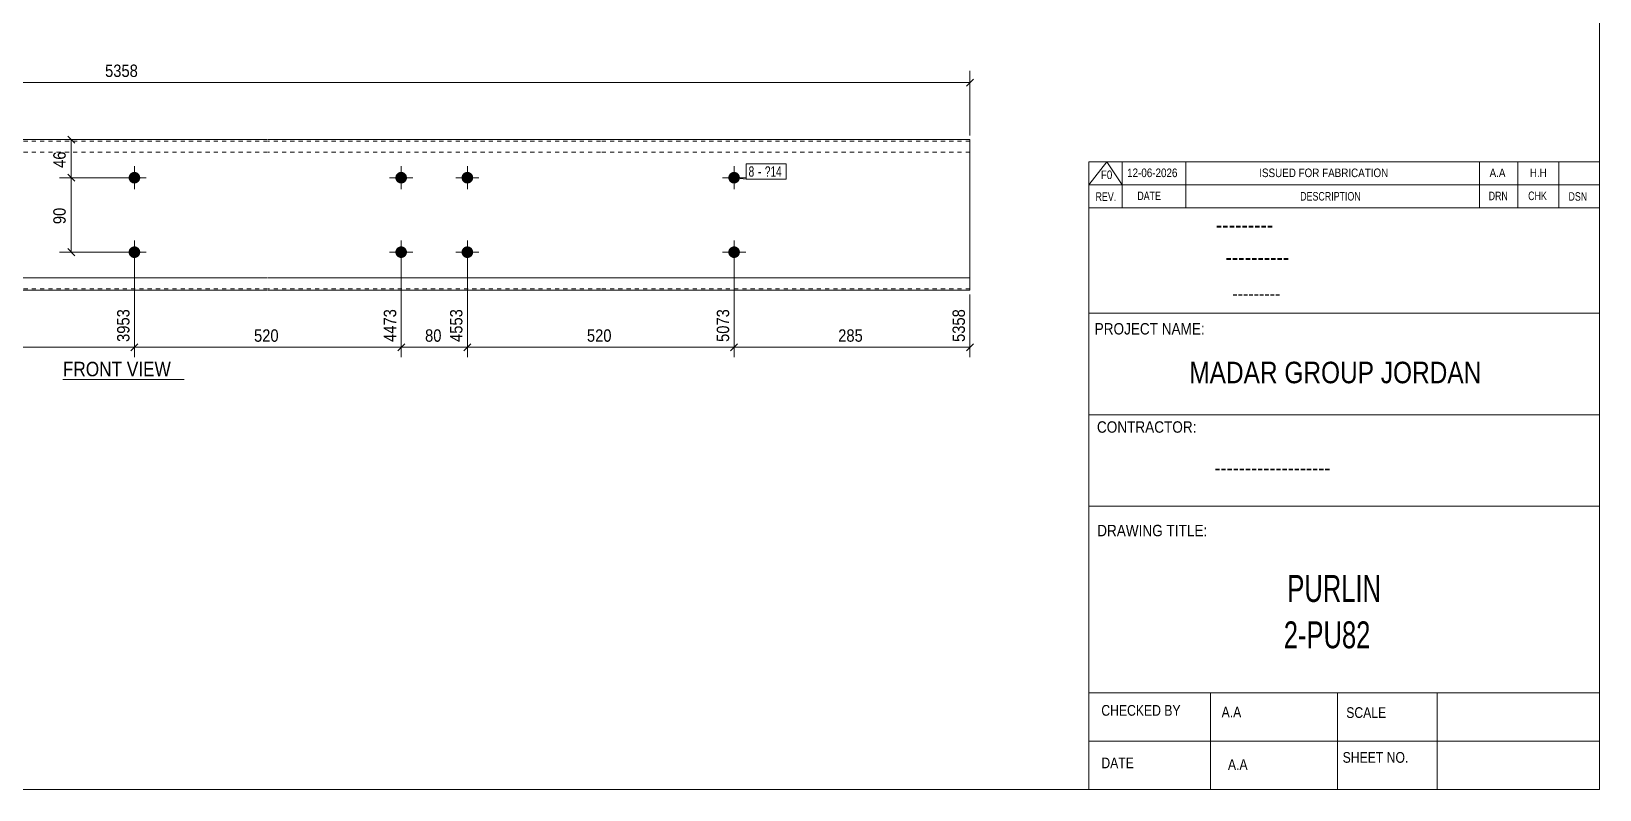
# Model space of a CAD drawing. Header units: millimetres. Extents: x 2 to 579, y 1 to 405.
# Drawn here: x 199.9 to 579, y 5 to 188.3 of the extents above; entities that cross this region are included whole.
import ezdxf

# ---------------------------------------------------------------- set-up
doc = ezdxf.new("R2010")
doc.units = ezdxf.units.MM
doc.linetypes.add('XKITLINE00', pattern=[0])
doc.linetypes.add('XKITLINE01', pattern=[4, 1, -1, 1, -1])
for name, color, linetype, lineweight in [('Bolt', 3, 'Continuous', 0), ('BoltMark', 7, 'Continuous', 0), ('Dimensions', 7, 'Continuous', 0), ('DrawingSheet', 5, 'Continuous', 0), ('OtherObjectType', 7, 'Continuous', 0), ('Part', 2, 'Continuous', 0)]:
    doc.layers.add(name, color=color, linetype=linetype, lineweight=lineweight)
doc.styles.add('@ARIAL_UNICODE_MS_BOLD', font='ARIAL.TTF')
doc.styles.add('ARIAL', font='ARIAL.TTF')
doc.styles.add('ARIAL_NARROW', font='ARIALN.TTF')
doc.styles.add('COMIC_SANS_MS_BOLD', font='COMICBD.TTF')
doc.styles.add('SWIS721_EX_BT', font='ARIAL.TTF')
doc.styles.add('SWISSE', font='ARIAL.TTF')

# ---------------------------------------------------------------- blocks, each defined once
blk = doc.blocks.new('*A3')
at = {"layer": 'Bolt'}
for points in [[(290.66, 152.88), (290.66, 152.84), (290.65, 152.81), (290.65, 152.77), (290.65, 152.74), (290.64, 152.7), (290.64, 152.67), (290.63, 152.64), (290.62, 152.6), (290.62, 152.57), (290.61, 152.54), (290.6, 152.5), (290.59, 152.47), (290.58, 152.44), (290.56, 152.41), (290.55, 152.37), (290.54, 152.34), (290.52, 152.31), (290.51, 152.28), (290.49, 152.25), (290.48, 152.22), (290.46, 152.19), (290.44, 152.16), (290.42, 152.13), (290.4, 152.1), (290.38, 152.08), (290.36, 152.05), (290.34, 152.02), (290.32, 152), (290.29, 151.97), (290.27, 151.94), (290.25, 151.92), (290.22, 151.9), (290.2, 151.87), (290.17, 151.85), (290.15, 151.83), (290.12, 151.81), (290.09, 151.79), (290.06, 151.77), (290.04, 151.75), (290.01, 151.73), (289.98, 151.71), (289.95, 151.69), (289.92, 151.68), (289.89, 151.66), (289.86, 151.64), (289.82, 151.63), (289.79, 151.62), (289.76, 151.6), (289.73, 151.59), (289.7, 151.58), (289.66, 151.57), (289.63, 151.56), (289.6, 151.55), (289.56, 151.54), (289.53, 151.54), (289.5, 151.53), (289.46, 151.53), (289.43, 151.52), (289.39, 151.52), (289.36, 151.51), (289.33, 151.51), (289.29, 151.51), (289.26, 151.51), (289.22, 151.51), (289.19, 151.51), (289.15, 151.51), (289.12, 151.52), (289.09, 151.52), (289.05, 151.53), (289.02, 151.53), (288.98, 151.54), (288.95, 151.54), (288.92, 151.55), (288.88, 151.56), (288.85, 151.57), (288.82, 151.58), (288.79, 151.59), (288.75, 151.6), (288.72, 151.62), (288.69, 151.63), (288.66, 151.64), (288.63, 151.66), (288.6, 151.68), (288.57, 151.69), (288.54, 151.71), (288.51, 151.73), (288.48, 151.75), (288.45, 151.77), (288.42, 151.79), (288.4, 151.81), (288.37, 151.83), (288.34, 151.85), (288.32, 151.87), (288.29, 151.9), (288.27, 151.92), (288.24, 151.94), (288.22, 151.97), (288.2, 152), (288.18, 152.02), (288.15, 152.05), (288.13, 152.08), (288.11, 152.1), (288.09, 152.13), (288.07, 152.16), (288.06, 152.19), (288.04, 152.22), (288.02, 152.25), (288.01, 152.28), (287.99, 152.31), (287.98, 152.34), (287.96, 152.37), (287.95, 152.41), (287.94, 152.44), (287.93, 152.47), (287.92, 152.5), (287.91, 152.54), (287.9, 152.57), (287.89, 152.6), (287.88, 152.64), (287.88, 152.67), (287.87, 152.7), (287.87, 152.74), (287.86, 152.77), (287.86, 152.81), (287.86, 152.84), (287.86, 152.88), (287.86, 152.91), (287.86, 152.94), (287.86, 152.98), (287.86, 153.01), (287.86, 153.05), (287.87, 153.08), (287.87, 153.12), (287.88, 153.15), (287.88, 153.18), (287.89, 153.22), (287.9, 153.25), (287.91, 153.28), (287.92, 153.32), (287.93, 153.35), (287.94, 153.38), (287.95, 153.41), (287.96, 153.45), (287.98, 153.48), (287.99, 153.51), (288.01, 153.54), (288.02, 153.57), (288.04, 153.6), (288.06, 153.63), (288.07, 153.66), (288.09, 153.69), (288.11, 153.72), (288.13, 153.74), (288.15, 153.77), (288.18, 153.8), (288.2, 153.82), (288.22, 153.85), (288.24, 153.88), (288.27, 153.9), (288.29, 153.92), (288.32, 153.95), (288.34, 153.97), (288.37, 153.99), (288.4, 154.01), (288.42, 154.03), (288.45, 154.05), (288.48, 154.07), (288.51, 154.09), (288.54, 154.11), (288.57, 154.13), (288.6, 154.14), (288.63, 154.16), (288.66, 154.18), (288.69, 154.19), (288.72, 154.2), (288.75, 154.22), (288.79, 154.23), (288.82, 154.24), (288.85, 154.25), (288.88, 154.26), (288.92, 154.27), (288.95, 154.28), (288.98, 154.28), (289.02, 154.29), (289.05, 154.29), (289.09, 154.3), (289.12, 154.3), (289.15, 154.31), (289.19, 154.31), (289.22, 154.31), (289.26, 154.31), (289.29, 154.31), (289.33, 154.31), (289.36, 154.31), (289.39, 154.3), (289.43, 154.3), (289.46, 154.29), (289.5, 154.29), (289.53, 154.28), (289.56, 154.28), (289.6, 154.27), (289.63, 154.26), (289.66, 154.25), (289.7, 154.24), (289.73, 154.23), (289.76, 154.22), (289.79, 154.2), (289.82, 154.19), (289.86, 154.18), (289.89, 154.16), (289.92, 154.14), (289.95, 154.13), (289.98, 154.11), (290.01, 154.09), (290.04, 154.07), (290.06, 154.05), (290.09, 154.03), (290.12, 154.01), (290.15, 153.99), (290.17, 153.97), (290.2, 153.95), (290.22, 153.92), (290.25, 153.9), (290.27, 153.88), (290.29, 153.85), (290.32, 153.82), (290.34, 153.8), (290.36, 153.77), (290.38, 153.74), (290.4, 153.72), (290.42, 153.69), (290.44, 153.66), (290.46, 153.63), (290.48, 153.6), (290.49, 153.57), (290.51, 153.54), (290.52, 153.51), (290.54, 153.48), (290.55, 153.45), (290.56, 153.41), (290.58, 153.38), (290.59, 153.35), (290.6, 153.32), (290.61, 153.28), (290.62, 153.25), (290.62, 153.22), (290.63, 153.18), (290.64, 153.15), (290.64, 153.12), (290.65, 153.08), (290.65, 153.05), (290.65, 153.01), (290.66, 152.98), (290.66, 152.94), (290.66, 152.91)], [(306.66, 152.88), (306.66, 152.84), (306.65, 152.81), (306.65, 152.77), (306.65, 152.74), (306.64, 152.7), (306.64, 152.67), (306.63, 152.64), (306.62, 152.6), (306.62, 152.57), (306.61, 152.54), (306.6, 152.5), (306.59, 152.47), (306.58, 152.44), (306.56, 152.41), (306.55, 152.37), (306.54, 152.34), (306.52, 152.31), (306.51, 152.28), (306.49, 152.25), (306.48, 152.22), (306.46, 152.19), (306.44, 152.16), (306.42, 152.13), (306.4, 152.1), (306.38, 152.08), (306.36, 152.05), (306.34, 152.02), (306.32, 152), (306.29, 151.97), (306.27, 151.94), (306.25, 151.92), (306.22, 151.9), (306.2, 151.87), (306.17, 151.85), (306.15, 151.83), (306.12, 151.81), (306.09, 151.79), (306.06, 151.77), (306.04, 151.75), (306.01, 151.73), (305.98, 151.71), (305.95, 151.69), (305.92, 151.68), (305.89, 151.66), (305.86, 151.64), (305.82, 151.63), (305.79, 151.62), (305.76, 151.6), (305.73, 151.59), (305.7, 151.58), (305.66, 151.57), (305.63, 151.56), (305.6, 151.55), (305.56, 151.54), (305.53, 151.54), (305.5, 151.53), (305.46, 151.53), (305.43, 151.52), (305.39, 151.52), (305.36, 151.51), (305.33, 151.51), (305.29, 151.51), (305.26, 151.51), (305.22, 151.51), (305.19, 151.51), (305.15, 151.51), (305.12, 151.52), (305.09, 151.52), (305.05, 151.53), (305.02, 151.53), (304.98, 151.54), (304.95, 151.54), (304.92, 151.55), (304.88, 151.56), (304.85, 151.57), (304.82, 151.58), (304.79, 151.59), (304.75, 151.6), (304.72, 151.62), (304.69, 151.63), (304.66, 151.64), (304.63, 151.66), (304.6, 151.68), (304.57, 151.69), (304.54, 151.71), (304.51, 151.73), (304.48, 151.75), (304.45, 151.77), (304.42, 151.79), (304.4, 151.81), (304.37, 151.83), (304.34, 151.85), (304.32, 151.87), (304.29, 151.9), (304.27, 151.92), (304.24, 151.94), (304.22, 151.97), (304.2, 152), (304.18, 152.02), (304.15, 152.05), (304.13, 152.08), (304.11, 152.1), (304.09, 152.13), (304.07, 152.16), (304.06, 152.19), (304.04, 152.22), (304.02, 152.25), (304.01, 152.28), (303.99, 152.31), (303.98, 152.34), (303.96, 152.37), (303.95, 152.41), (303.94, 152.44), (303.93, 152.47), (303.92, 152.5), (303.91, 152.54), (303.9, 152.57), (303.89, 152.6), (303.88, 152.64), (303.88, 152.67), (303.87, 152.7), (303.87, 152.74), (303.86, 152.77), (303.86, 152.81), (303.86, 152.84), (303.86, 152.88), (303.86, 152.91), (303.86, 152.94), (303.86, 152.98), (303.86, 153.01), (303.86, 153.05), (303.87, 153.08), (303.87, 153.12), (303.88, 153.15), (303.88, 153.18), (303.89, 153.22), (303.9, 153.25), (303.91, 153.28), (303.92, 153.32), (303.93, 153.35), (303.94, 153.38), (303.95, 153.41), (303.96, 153.45), (303.98, 153.48), (303.99, 153.51), (304.01, 153.54), (304.02, 153.57), (304.04, 153.6), (304.06, 153.63), (304.07, 153.66), (304.09, 153.69), (304.11, 153.72), (304.13, 153.74), (304.15, 153.77), (304.18, 153.8), (304.2, 153.82), (304.22, 153.85), (304.24, 153.88), (304.27, 153.9), (304.29, 153.92), (304.32, 153.95), (304.34, 153.97), (304.37, 153.99), (304.4, 154.01), (304.42, 154.03), (304.45, 154.05), (304.48, 154.07), (304.51, 154.09), (304.54, 154.11), (304.57, 154.13), (304.6, 154.14), (304.63, 154.16), (304.66, 154.18), (304.69, 154.19), (304.72, 154.2), (304.75, 154.22), (304.79, 154.23), (304.82, 154.24), (304.85, 154.25), (304.88, 154.26), (304.92, 154.27), (304.95, 154.28), (304.98, 154.28), (305.02, 154.29), (305.05, 154.29), (305.09, 154.3), (305.12, 154.3), (305.15, 154.31), (305.19, 154.31), (305.22, 154.31), (305.26, 154.31), (305.29, 154.31), (305.33, 154.31), (305.36, 154.31), (305.39, 154.3), (305.43, 154.3), (305.46, 154.29), (305.5, 154.29), (305.53, 154.28), (305.56, 154.28), (305.6, 154.27), (305.63, 154.26), (305.66, 154.25), (305.7, 154.24), (305.73, 154.23), (305.76, 154.22), (305.79, 154.2), (305.82, 154.19), (305.86, 154.18), (305.89, 154.16), (305.92, 154.14), (305.95, 154.13), (305.98, 154.11), (306.01, 154.09), (306.04, 154.07), (306.06, 154.05), (306.09, 154.03), (306.12, 154.01), (306.15, 153.99), (306.17, 153.97), (306.2, 153.95), (306.22, 153.92), (306.25, 153.9), (306.27, 153.88), (306.29, 153.85), (306.32, 153.82), (306.34, 153.8), (306.36, 153.77), (306.38, 153.74), (306.4, 153.72), (306.42, 153.69), (306.44, 153.66), (306.46, 153.63), (306.48, 153.6), (306.49, 153.57), (306.51, 153.54), (306.52, 153.51), (306.54, 153.48), (306.55, 153.45), (306.56, 153.41), (306.58, 153.38), (306.59, 153.35), (306.6, 153.32), (306.61, 153.28), (306.62, 153.25), (306.62, 153.22), (306.63, 153.18), (306.64, 153.15), (306.64, 153.12), (306.65, 153.08), (306.65, 153.05), (306.65, 153.01), (306.66, 152.98), (306.66, 152.94), (306.66, 152.91)], [(290.66, 134.88), (290.66, 134.84), (290.65, 134.81), (290.65, 134.77), (290.65, 134.74), (290.64, 134.7), (290.64, 134.67), (290.63, 134.64), (290.62, 134.6), (290.62, 134.57), (290.61, 134.54), (290.6, 134.5), (290.59, 134.47), (290.58, 134.44), (290.56, 134.41), (290.55, 134.37), (290.54, 134.34), (290.52, 134.31), (290.51, 134.28), (290.49, 134.25), (290.48, 134.22), (290.46, 134.19), (290.44, 134.16), (290.42, 134.13), (290.4, 134.1), (290.38, 134.08), (290.36, 134.05), (290.34, 134.02), (290.32, 134), (290.29, 133.97), (290.27, 133.94), (290.25, 133.92), (290.22, 133.9), (290.2, 133.87), (290.17, 133.85), (290.15, 133.83), (290.12, 133.81), (290.09, 133.79), (290.06, 133.77), (290.04, 133.75), (290.01, 133.73), (289.98, 133.71), (289.95, 133.69), (289.92, 133.68), (289.89, 133.66), (289.86, 133.64), (289.82, 133.63), (289.79, 133.62), (289.76, 133.6), (289.73, 133.59), (289.7, 133.58), (289.66, 133.57), (289.63, 133.56), (289.6, 133.55), (289.56, 133.54), (289.53, 133.54), (289.5, 133.53), (289.46, 133.53), (289.43, 133.52), (289.39, 133.52), (289.36, 133.51), (289.33, 133.51), (289.29, 133.51), (289.26, 133.51), (289.22, 133.51), (289.19, 133.51), (289.15, 133.51), (289.12, 133.52), (289.09, 133.52), (289.05, 133.53), (289.02, 133.53), (288.98, 133.54), (288.95, 133.54), (288.92, 133.55), (288.88, 133.56), (288.85, 133.57), (288.82, 133.58), (288.79, 133.59), (288.75, 133.6), (288.72, 133.62), (288.69, 133.63), (288.66, 133.64), (288.63, 133.66), (288.6, 133.68), (288.57, 133.69), (288.54, 133.71), (288.51, 133.73), (288.48, 133.75), (288.45, 133.77), (288.42, 133.79), (288.4, 133.81), (288.37, 133.83), (288.34, 133.85), (288.32, 133.87), (288.29, 133.9), (288.27, 133.92), (288.24, 133.94), (288.22, 133.97), (288.2, 134), (288.18, 134.02), (288.15, 134.05), (288.13, 134.08), (288.11, 134.1), (288.09, 134.13), (288.07, 134.16), (288.06, 134.19), (288.04, 134.22), (288.02, 134.25), (288.01, 134.28), (287.99, 134.31), (287.98, 134.34), (287.96, 134.37), (287.95, 134.41), (287.94, 134.44), (287.93, 134.47), (287.92, 134.5), (287.91, 134.54), (287.9, 134.57), (287.89, 134.6), (287.88, 134.64), (287.88, 134.67), (287.87, 134.7), (287.87, 134.74), (287.86, 134.77), (287.86, 134.81), (287.86, 134.84), (287.86, 134.88), (287.86, 134.91), (287.86, 134.94), (287.86, 134.98), (287.86, 135.01), (287.86, 135.05), (287.87, 135.08), (287.87, 135.12), (287.88, 135.15), (287.88, 135.18), (287.89, 135.22), (287.9, 135.25), (287.91, 135.28), (287.92, 135.32), (287.93, 135.35), (287.94, 135.38), (287.95, 135.41), (287.96, 135.45), (287.98, 135.48), (287.99, 135.51), (288.01, 135.54), (288.02, 135.57), (288.04, 135.6), (288.06, 135.63), (288.07, 135.66), (288.09, 135.69), (288.11, 135.72), (288.13, 135.74), (288.15, 135.77), (288.18, 135.8), (288.2, 135.82), (288.22, 135.85), (288.24, 135.88), (288.27, 135.9), (288.29, 135.92), (288.32, 135.95), (288.34, 135.97), (288.37, 135.99), (288.4, 136.01), (288.42, 136.03), (288.45, 136.05), (288.48, 136.07), (288.51, 136.09), (288.54, 136.11), (288.57, 136.13), (288.6, 136.14), (288.63, 136.16), (288.66, 136.18), (288.69, 136.19), (288.72, 136.2), (288.75, 136.22), (288.79, 136.23), (288.82, 136.24), (288.85, 136.25), (288.88, 136.26), (288.92, 136.27), (288.95, 136.28), (288.98, 136.28), (289.02, 136.29), (289.05, 136.29), (289.09, 136.3), (289.12, 136.3), (289.15, 136.31), (289.19, 136.31), (289.22, 136.31), (289.26, 136.31), (289.29, 136.31), (289.33, 136.31), (289.36, 136.31), (289.39, 136.3), (289.43, 136.3), (289.46, 136.29), (289.5, 136.29), (289.53, 136.28), (289.56, 136.28), (289.6, 136.27), (289.63, 136.26), (289.66, 136.25), (289.7, 136.24), (289.73, 136.23), (289.76, 136.22), (289.79, 136.2), (289.82, 136.19), (289.86, 136.18), (289.89, 136.16), (289.92, 136.14), (289.95, 136.13), (289.98, 136.11), (290.01, 136.09), (290.04, 136.07), (290.06, 136.05), (290.09, 136.03), (290.12, 136.01), (290.15, 135.99), (290.17, 135.97), (290.2, 135.95), (290.22, 135.92), (290.25, 135.9), (290.27, 135.88), (290.29, 135.85), (290.32, 135.82), (290.34, 135.8), (290.36, 135.77), (290.38, 135.74), (290.4, 135.72), (290.42, 135.69), (290.44, 135.66), (290.46, 135.63), (290.48, 135.6), (290.49, 135.57), (290.51, 135.54), (290.52, 135.51), (290.54, 135.48), (290.55, 135.45), (290.56, 135.41), (290.58, 135.38), (290.59, 135.35), (290.6, 135.32), (290.61, 135.28), (290.62, 135.25), (290.62, 135.22), (290.63, 135.18), (290.64, 135.15), (290.64, 135.12), (290.65, 135.08), (290.65, 135.05), (290.65, 135.01), (290.66, 134.98), (290.66, 134.94), (290.66, 134.91)], [(306.66, 134.88), (306.66, 134.84), (306.65, 134.81), (306.65, 134.77), (306.65, 134.74), (306.64, 134.7), (306.64, 134.67), (306.63, 134.64), (306.62, 134.6), (306.62, 134.57), (306.61, 134.54), (306.6, 134.5), (306.59, 134.47), (306.58, 134.44), (306.56, 134.41), (306.55, 134.37), (306.54, 134.34), (306.52, 134.31), (306.51, 134.28), (306.49, 134.25), (306.48, 134.22), (306.46, 134.19), (306.44, 134.16), (306.42, 134.13), (306.4, 134.1), (306.38, 134.08), (306.36, 134.05), (306.34, 134.02), (306.32, 134), (306.29, 133.97), (306.27, 133.94), (306.25, 133.92), (306.22, 133.9), (306.2, 133.87), (306.17, 133.85), (306.15, 133.83), (306.12, 133.81), (306.09, 133.79), (306.06, 133.77), (306.04, 133.75), (306.01, 133.73), (305.98, 133.71), (305.95, 133.69), (305.92, 133.68), (305.89, 133.66), (305.86, 133.64), (305.82, 133.63), (305.79, 133.62), (305.76, 133.6), (305.73, 133.59), (305.7, 133.58), (305.66, 133.57), (305.63, 133.56), (305.6, 133.55), (305.56, 133.54), (305.53, 133.54), (305.5, 133.53), (305.46, 133.53), (305.43, 133.52), (305.39, 133.52), (305.36, 133.51), (305.33, 133.51), (305.29, 133.51), (305.26, 133.51), (305.22, 133.51), (305.19, 133.51), (305.15, 133.51), (305.12, 133.52), (305.09, 133.52), (305.05, 133.53), (305.02, 133.53), (304.98, 133.54), (304.95, 133.54), (304.92, 133.55), (304.88, 133.56), (304.85, 133.57), (304.82, 133.58), (304.79, 133.59), (304.75, 133.6), (304.72, 133.62), (304.69, 133.63), (304.66, 133.64), (304.63, 133.66), (304.6, 133.68), (304.57, 133.69), (304.54, 133.71), (304.51, 133.73), (304.48, 133.75), (304.45, 133.77), (304.42, 133.79), (304.4, 133.81), (304.37, 133.83), (304.34, 133.85), (304.32, 133.87), (304.29, 133.9), (304.27, 133.92), (304.24, 133.94), (304.22, 133.97), (304.2, 134), (304.18, 134.02), (304.15, 134.05), (304.13, 134.08), (304.11, 134.1), (304.09, 134.13), (304.07, 134.16), (304.06, 134.19), (304.04, 134.22), (304.02, 134.25), (304.01, 134.28), (303.99, 134.31), (303.98, 134.34), (303.96, 134.37), (303.95, 134.41), (303.94, 134.44), (303.93, 134.47), (303.92, 134.5), (303.91, 134.54), (303.9, 134.57), (303.89, 134.6), (303.88, 134.64), (303.88, 134.67), (303.87, 134.7), (303.87, 134.74), (303.86, 134.77), (303.86, 134.81), (303.86, 134.84), (303.86, 134.88), (303.86, 134.91), (303.86, 134.94), (303.86, 134.98), (303.86, 135.01), (303.86, 135.05), (303.87, 135.08), (303.87, 135.12), (303.88, 135.15), (303.88, 135.18), (303.89, 135.22), (303.9, 135.25), (303.91, 135.28), (303.92, 135.32), (303.93, 135.35), (303.94, 135.38), (303.95, 135.41), (303.96, 135.45), (303.98, 135.48), (303.99, 135.51), (304.01, 135.54), (304.02, 135.57), (304.04, 135.6), (304.06, 135.63), (304.07, 135.66), (304.09, 135.69), (304.11, 135.72), (304.13, 135.74), (304.15, 135.77), (304.18, 135.8), (304.2, 135.82), (304.22, 135.85), (304.24, 135.88), (304.27, 135.9), (304.29, 135.92), (304.32, 135.95), (304.34, 135.97), (304.37, 135.99), (304.4, 136.01), (304.42, 136.03), (304.45, 136.05), (304.48, 136.07), (304.51, 136.09), (304.54, 136.11), (304.57, 136.13), (304.6, 136.14), (304.63, 136.16), (304.66, 136.18), (304.69, 136.19), (304.72, 136.2), (304.75, 136.22), (304.79, 136.23), (304.82, 136.24), (304.85, 136.25), (304.88, 136.26), (304.92, 136.27), (304.95, 136.28), (304.98, 136.28), (305.02, 136.29), (305.05, 136.29), (305.09, 136.3), (305.12, 136.3), (305.15, 136.31), (305.19, 136.31), (305.22, 136.31), (305.26, 136.31), (305.29, 136.31), (305.33, 136.31), (305.36, 136.31), (305.39, 136.3), (305.43, 136.3), (305.46, 136.29), (305.5, 136.29), (305.53, 136.28), (305.56, 136.28), (305.6, 136.27), (305.63, 136.26), (305.66, 136.25), (305.7, 136.24), (305.73, 136.23), (305.76, 136.22), (305.79, 136.2), (305.82, 136.19), (305.86, 136.18), (305.89, 136.16), (305.92, 136.14), (305.95, 136.13), (305.98, 136.11), (306.01, 136.09), (306.04, 136.07), (306.06, 136.05), (306.09, 136.03), (306.12, 136.01), (306.15, 135.99), (306.17, 135.97), (306.2, 135.95), (306.22, 135.92), (306.25, 135.9), (306.27, 135.88), (306.29, 135.85), (306.32, 135.82), (306.34, 135.8), (306.36, 135.77), (306.38, 135.74), (306.4, 135.72), (306.42, 135.69), (306.44, 135.66), (306.46, 135.63), (306.48, 135.6), (306.49, 135.57), (306.51, 135.54), (306.52, 135.51), (306.54, 135.48), (306.55, 135.45), (306.56, 135.41), (306.58, 135.38), (306.59, 135.35), (306.6, 135.32), (306.61, 135.28), (306.62, 135.25), (306.62, 135.22), (306.63, 135.18), (306.64, 135.15), (306.64, 135.12), (306.65, 135.08), (306.65, 135.05), (306.65, 135.01), (306.66, 134.98), (306.66, 134.94), (306.66, 134.91)]]:
    blk.add_hatch(color=3, dxfattribs=at).paths.add_polyline_path(points, flags=17)
at = {"layer": 'Bolt', "color": 3, "linetype": 'XKITLINE00', "lineweight": 0}
for p, q in [((289.26, 155.71), (289.26, 150.11)), ((305.26, 155.71), (305.26, 150.11)), ((292.06, 152.91), (286.46, 152.91)), ((308.06, 152.91), (302.46, 152.91)), ((289.26, 137.71), (289.26, 132.11)), ((305.26, 137.71), (305.26, 132.11)), ((292.06, 134.91), (286.46, 134.91)), ((308.06, 134.91), (302.46, 134.91))]:
    blk.add_line(p, q, dxfattribs=at)
blk = doc.blocks.new('*A4')
at = {"layer": 'Bolt'}
for points in [[(226.17, 152.88), (226.17, 152.84), (226.17, 152.81), (226.16, 152.77), (226.16, 152.74), (226.15, 152.7), (226.15, 152.67), (226.14, 152.64), (226.14, 152.6), (226.13, 152.57), (226.12, 152.54), (226.11, 152.5), (226.1, 152.47), (226.09, 152.44), (226.08, 152.41), (226.06, 152.37), (226.05, 152.34), (226.04, 152.31), (226.02, 152.28), (226, 152.25), (225.99, 152.22), (225.97, 152.19), (225.95, 152.16), (225.93, 152.13), (225.91, 152.1), (225.89, 152.08), (225.87, 152.05), (225.85, 152.02), (225.83, 152), (225.81, 151.97), (225.78, 151.94), (225.76, 151.92), (225.74, 151.9), (225.71, 151.87), (225.68, 151.85), (225.66, 151.83), (225.63, 151.81), (225.6, 151.79), (225.58, 151.77), (225.55, 151.75), (225.52, 151.73), (225.49, 151.71), (225.46, 151.69), (225.43, 151.68), (225.4, 151.66), (225.37, 151.64), (225.34, 151.63), (225.31, 151.62), (225.27, 151.6), (225.24, 151.59), (225.21, 151.58), (225.18, 151.57), (225.14, 151.56), (225.11, 151.55), (225.08, 151.54), (225.04, 151.54), (225.01, 151.53), (224.98, 151.53), (224.94, 151.52), (224.91, 151.52), (224.87, 151.51), (224.84, 151.51), (224.8, 151.51), (224.77, 151.51), (224.74, 151.51), (224.7, 151.51), (224.67, 151.51), (224.63, 151.52), (224.6, 151.52), (224.56, 151.53), (224.53, 151.53), (224.5, 151.54), (224.46, 151.54), (224.43, 151.55), (224.4, 151.56), (224.36, 151.57), (224.33, 151.58), (224.3, 151.59), (224.27, 151.6), (224.23, 151.62), (224.2, 151.63), (224.17, 151.64), (224.14, 151.66), (224.11, 151.68), (224.08, 151.69), (224.05, 151.71), (224.02, 151.73), (223.99, 151.75), (223.96, 151.77), (223.94, 151.79), (223.91, 151.81), (223.88, 151.83), (223.86, 151.85), (223.83, 151.87), (223.8, 151.9), (223.78, 151.92), (223.76, 151.94), (223.73, 151.97), (223.71, 152), (223.69, 152.02), (223.67, 152.05), (223.65, 152.08), (223.63, 152.1), (223.61, 152.13), (223.59, 152.16), (223.57, 152.19), (223.55, 152.22), (223.53, 152.25), (223.52, 152.28), (223.5, 152.31), (223.49, 152.34), (223.48, 152.37), (223.46, 152.41), (223.45, 152.44), (223.44, 152.47), (223.43, 152.5), (223.42, 152.54), (223.41, 152.57), (223.4, 152.6), (223.4, 152.64), (223.39, 152.67), (223.38, 152.7), (223.38, 152.74), (223.38, 152.77), (223.37, 152.81), (223.37, 152.84), (223.37, 152.88), (223.37, 152.91), (223.37, 152.94), (223.37, 152.98), (223.37, 153.01), (223.38, 153.05), (223.38, 153.08), (223.38, 153.12), (223.39, 153.15), (223.4, 153.18), (223.4, 153.22), (223.41, 153.25), (223.42, 153.28), (223.43, 153.32), (223.44, 153.35), (223.45, 153.38), (223.46, 153.41), (223.48, 153.45), (223.49, 153.48), (223.5, 153.51), (223.52, 153.54), (223.53, 153.57), (223.55, 153.6), (223.57, 153.63), (223.59, 153.66), (223.61, 153.69), (223.63, 153.72), (223.65, 153.74), (223.67, 153.77), (223.69, 153.8), (223.71, 153.82), (223.73, 153.85), (223.76, 153.88), (223.78, 153.9), (223.8, 153.92), (223.83, 153.95), (223.86, 153.97), (223.88, 153.99), (223.91, 154.01), (223.94, 154.03), (223.96, 154.05), (223.99, 154.07), (224.02, 154.09), (224.05, 154.11), (224.08, 154.13), (224.11, 154.14), (224.14, 154.16), (224.17, 154.18), (224.2, 154.19), (224.23, 154.2), (224.27, 154.22), (224.3, 154.23), (224.33, 154.24), (224.36, 154.25), (224.4, 154.26), (224.43, 154.27), (224.46, 154.28), (224.5, 154.28), (224.53, 154.29), (224.56, 154.29), (224.6, 154.3), (224.63, 154.3), (224.67, 154.31), (224.7, 154.31), (224.74, 154.31), (224.77, 154.31), (224.8, 154.31), (224.84, 154.31), (224.87, 154.31), (224.91, 154.3), (224.94, 154.3), (224.98, 154.29), (225.01, 154.29), (225.04, 154.28), (225.08, 154.28), (225.11, 154.27), (225.14, 154.26), (225.18, 154.25), (225.21, 154.24), (225.24, 154.23), (225.27, 154.22), (225.31, 154.2), (225.34, 154.19), (225.37, 154.18), (225.4, 154.16), (225.43, 154.14), (225.46, 154.13), (225.49, 154.11), (225.52, 154.09), (225.55, 154.07), (225.58, 154.05), (225.6, 154.03), (225.63, 154.01), (225.66, 153.99), (225.68, 153.97), (225.71, 153.95), (225.74, 153.92), (225.76, 153.9), (225.78, 153.88), (225.81, 153.85), (225.83, 153.82), (225.85, 153.8), (225.87, 153.77), (225.89, 153.74), (225.91, 153.72), (225.93, 153.69), (225.95, 153.66), (225.97, 153.63), (225.99, 153.6), (226, 153.57), (226.02, 153.54), (226.04, 153.51), (226.05, 153.48), (226.06, 153.45), (226.08, 153.41), (226.09, 153.38), (226.1, 153.35), (226.11, 153.32), (226.12, 153.28), (226.13, 153.25), (226.14, 153.22), (226.14, 153.18), (226.15, 153.15), (226.15, 153.12), (226.16, 153.08), (226.16, 153.05), (226.17, 153.01), (226.17, 152.98), (226.17, 152.94), (226.17, 152.91)], [(371.14, 152.88), (371.14, 152.84), (371.14, 152.81), (371.14, 152.77), (371.13, 152.74), (371.13, 152.7), (371.12, 152.67), (371.12, 152.64), (371.11, 152.6), (371.1, 152.57), (371.09, 152.54), (371.09, 152.5), (371.07, 152.47), (371.06, 152.44), (371.05, 152.41), (371.04, 152.37), (371.03, 152.34), (371.01, 152.31), (371, 152.28), (370.98, 152.25), (370.96, 152.22), (370.95, 152.19), (370.93, 152.16), (370.91, 152.13), (370.89, 152.1), (370.87, 152.08), (370.85, 152.05), (370.83, 152.02), (370.81, 152), (370.78, 151.97), (370.76, 151.94), (370.74, 151.92), (370.71, 151.9), (370.69, 151.87), (370.66, 151.85), (370.63, 151.83), (370.61, 151.81), (370.58, 151.79), (370.55, 151.77), (370.52, 151.75), (370.49, 151.73), (370.47, 151.71), (370.44, 151.69), (370.41, 151.68), (370.37, 151.66), (370.34, 151.64), (370.31, 151.63), (370.28, 151.62), (370.25, 151.6), (370.22, 151.59), (370.18, 151.58), (370.15, 151.57), (370.12, 151.56), (370.09, 151.55), (370.05, 151.54), (370.02, 151.54), (369.98, 151.53), (369.95, 151.53), (369.92, 151.52), (369.88, 151.52), (369.85, 151.51), (369.81, 151.51), (369.78, 151.51), (369.75, 151.51), (369.71, 151.51), (369.68, 151.51), (369.64, 151.51), (369.61, 151.52), (369.57, 151.52), (369.54, 151.53), (369.51, 151.53), (369.47, 151.54), (369.44, 151.54), (369.41, 151.55), (369.37, 151.56), (369.34, 151.57), (369.31, 151.58), (369.27, 151.59), (369.24, 151.6), (369.21, 151.62), (369.18, 151.63), (369.15, 151.64), (369.12, 151.66), (369.09, 151.68), (369.06, 151.69), (369.03, 151.71), (369, 151.73), (368.97, 151.75), (368.94, 151.77), (368.91, 151.79), (368.88, 151.81), (368.86, 151.83), (368.83, 151.85), (368.81, 151.87), (368.78, 151.9), (368.76, 151.92), (368.73, 151.94), (368.71, 151.97), (368.69, 152), (368.66, 152.02), (368.64, 152.05), (368.62, 152.08), (368.6, 152.1), (368.58, 152.13), (368.56, 152.16), (368.54, 152.19), (368.53, 152.22), (368.51, 152.25), (368.49, 152.28), (368.48, 152.31), (368.47, 152.34), (368.45, 152.37), (368.44, 152.41), (368.43, 152.44), (368.42, 152.47), (368.41, 152.5), (368.4, 152.54), (368.39, 152.57), (368.38, 152.6), (368.37, 152.64), (368.37, 152.67), (368.36, 152.7), (368.36, 152.74), (368.35, 152.77), (368.35, 152.81), (368.35, 152.84), (368.35, 152.88), (368.35, 152.91), (368.35, 152.94), (368.35, 152.98), (368.35, 153.01), (368.35, 153.05), (368.36, 153.08), (368.36, 153.12), (368.37, 153.15), (368.37, 153.18), (368.38, 153.22), (368.39, 153.25), (368.4, 153.28), (368.41, 153.32), (368.42, 153.35), (368.43, 153.38), (368.44, 153.41), (368.45, 153.45), (368.47, 153.48), (368.48, 153.51), (368.49, 153.54), (368.51, 153.57), (368.53, 153.6), (368.54, 153.63), (368.56, 153.66), (368.58, 153.69), (368.6, 153.72), (368.62, 153.74), (368.64, 153.77), (368.66, 153.8), (368.69, 153.82), (368.71, 153.85), (368.73, 153.88), (368.76, 153.9), (368.78, 153.92), (368.81, 153.95), (368.83, 153.97), (368.86, 153.99), (368.88, 154.01), (368.91, 154.03), (368.94, 154.05), (368.97, 154.07), (369, 154.09), (369.03, 154.11), (369.06, 154.13), (369.09, 154.14), (369.12, 154.16), (369.15, 154.18), (369.18, 154.19), (369.21, 154.2), (369.24, 154.22), (369.27, 154.23), (369.31, 154.24), (369.34, 154.25), (369.37, 154.26), (369.41, 154.27), (369.44, 154.28), (369.47, 154.28), (369.51, 154.29), (369.54, 154.29), (369.57, 154.3), (369.61, 154.3), (369.64, 154.31), (369.68, 154.31), (369.71, 154.31), (369.75, 154.31), (369.78, 154.31), (369.81, 154.31), (369.85, 154.31), (369.88, 154.3), (369.92, 154.3), (369.95, 154.29), (369.98, 154.29), (370.02, 154.28), (370.05, 154.28), (370.09, 154.27), (370.12, 154.26), (370.15, 154.25), (370.18, 154.24), (370.22, 154.23), (370.25, 154.22), (370.28, 154.2), (370.31, 154.19), (370.34, 154.18), (370.37, 154.16), (370.41, 154.14), (370.44, 154.13), (370.47, 154.11), (370.49, 154.09), (370.52, 154.07), (370.55, 154.05), (370.58, 154.03), (370.61, 154.01), (370.63, 153.99), (370.66, 153.97), (370.69, 153.95), (370.71, 153.92), (370.74, 153.9), (370.76, 153.88), (370.78, 153.85), (370.81, 153.82), (370.83, 153.8), (370.85, 153.77), (370.87, 153.74), (370.89, 153.72), (370.91, 153.69), (370.93, 153.66), (370.95, 153.63), (370.96, 153.6), (370.98, 153.57), (371, 153.54), (371.01, 153.51), (371.03, 153.48), (371.04, 153.45), (371.05, 153.41), (371.06, 153.38), (371.07, 153.35), (371.09, 153.32), (371.09, 153.28), (371.1, 153.25), (371.11, 153.22), (371.12, 153.18), (371.12, 153.15), (371.13, 153.12), (371.13, 153.08), (371.14, 153.05), (371.14, 153.01), (371.14, 152.98), (371.14, 152.94), (371.15, 152.91)], [(226.17, 134.88), (226.17, 134.84), (226.17, 134.81), (226.16, 134.77), (226.16, 134.74), (226.15, 134.7), (226.15, 134.67), (226.14, 134.64), (226.14, 134.6), (226.13, 134.57), (226.12, 134.54), (226.11, 134.5), (226.1, 134.47), (226.09, 134.44), (226.08, 134.41), (226.06, 134.37), (226.05, 134.34), (226.04, 134.31), (226.02, 134.28), (226, 134.25), (225.99, 134.22), (225.97, 134.19), (225.95, 134.16), (225.93, 134.13), (225.91, 134.1), (225.89, 134.08), (225.87, 134.05), (225.85, 134.02), (225.83, 134), (225.81, 133.97), (225.78, 133.94), (225.76, 133.92), (225.74, 133.9), (225.71, 133.87), (225.68, 133.85), (225.66, 133.83), (225.63, 133.81), (225.6, 133.79), (225.58, 133.77), (225.55, 133.75), (225.52, 133.73), (225.49, 133.71), (225.46, 133.69), (225.43, 133.68), (225.4, 133.66), (225.37, 133.64), (225.34, 133.63), (225.31, 133.62), (225.27, 133.6), (225.24, 133.59), (225.21, 133.58), (225.18, 133.57), (225.14, 133.56), (225.11, 133.55), (225.08, 133.54), (225.04, 133.54), (225.01, 133.53), (224.98, 133.53), (224.94, 133.52), (224.91, 133.52), (224.87, 133.51), (224.84, 133.51), (224.8, 133.51), (224.77, 133.51), (224.74, 133.51), (224.7, 133.51), (224.67, 133.51), (224.63, 133.52), (224.6, 133.52), (224.56, 133.53), (224.53, 133.53), (224.5, 133.54), (224.46, 133.54), (224.43, 133.55), (224.4, 133.56), (224.36, 133.57), (224.33, 133.58), (224.3, 133.59), (224.27, 133.6), (224.23, 133.62), (224.2, 133.63), (224.17, 133.64), (224.14, 133.66), (224.11, 133.68), (224.08, 133.69), (224.05, 133.71), (224.02, 133.73), (223.99, 133.75), (223.96, 133.77), (223.94, 133.79), (223.91, 133.81), (223.88, 133.83), (223.86, 133.85), (223.83, 133.87), (223.8, 133.9), (223.78, 133.92), (223.76, 133.94), (223.73, 133.97), (223.71, 134), (223.69, 134.02), (223.67, 134.05), (223.65, 134.08), (223.63, 134.1), (223.61, 134.13), (223.59, 134.16), (223.57, 134.19), (223.55, 134.22), (223.53, 134.25), (223.52, 134.28), (223.5, 134.31), (223.49, 134.34), (223.48, 134.37), (223.46, 134.41), (223.45, 134.44), (223.44, 134.47), (223.43, 134.5), (223.42, 134.54), (223.41, 134.57), (223.4, 134.6), (223.4, 134.64), (223.39, 134.67), (223.38, 134.7), (223.38, 134.74), (223.38, 134.77), (223.37, 134.81), (223.37, 134.84), (223.37, 134.88), (223.37, 134.91), (223.37, 134.94), (223.37, 134.98), (223.37, 135.01), (223.38, 135.05), (223.38, 135.08), (223.38, 135.12), (223.39, 135.15), (223.4, 135.18), (223.4, 135.22), (223.41, 135.25), (223.42, 135.28), (223.43, 135.32), (223.44, 135.35), (223.45, 135.38), (223.46, 135.41), (223.48, 135.45), (223.49, 135.48), (223.5, 135.51), (223.52, 135.54), (223.53, 135.57), (223.55, 135.6), (223.57, 135.63), (223.59, 135.66), (223.61, 135.69), (223.63, 135.72), (223.65, 135.74), (223.67, 135.77), (223.69, 135.8), (223.71, 135.82), (223.73, 135.85), (223.76, 135.88), (223.78, 135.9), (223.8, 135.92), (223.83, 135.95), (223.86, 135.97), (223.88, 135.99), (223.91, 136.01), (223.94, 136.03), (223.96, 136.05), (223.99, 136.07), (224.02, 136.09), (224.05, 136.11), (224.08, 136.13), (224.11, 136.14), (224.14, 136.16), (224.17, 136.18), (224.2, 136.19), (224.23, 136.2), (224.27, 136.22), (224.3, 136.23), (224.33, 136.24), (224.36, 136.25), (224.4, 136.26), (224.43, 136.27), (224.46, 136.28), (224.5, 136.28), (224.53, 136.29), (224.56, 136.29), (224.6, 136.3), (224.63, 136.3), (224.67, 136.31), (224.7, 136.31), (224.74, 136.31), (224.77, 136.31), (224.8, 136.31), (224.84, 136.31), (224.87, 136.31), (224.91, 136.3), (224.94, 136.3), (224.98, 136.29), (225.01, 136.29), (225.04, 136.28), (225.08, 136.28), (225.11, 136.27), (225.14, 136.26), (225.18, 136.25), (225.21, 136.24), (225.24, 136.23), (225.27, 136.22), (225.31, 136.2), (225.34, 136.19), (225.37, 136.18), (225.4, 136.16), (225.43, 136.14), (225.46, 136.13), (225.49, 136.11), (225.52, 136.09), (225.55, 136.07), (225.58, 136.05), (225.6, 136.03), (225.63, 136.01), (225.66, 135.99), (225.68, 135.97), (225.71, 135.95), (225.74, 135.92), (225.76, 135.9), (225.78, 135.88), (225.81, 135.85), (225.83, 135.82), (225.85, 135.8), (225.87, 135.77), (225.89, 135.74), (225.91, 135.72), (225.93, 135.69), (225.95, 135.66), (225.97, 135.63), (225.99, 135.6), (226, 135.57), (226.02, 135.54), (226.04, 135.51), (226.05, 135.48), (226.06, 135.45), (226.08, 135.41), (226.09, 135.38), (226.1, 135.35), (226.11, 135.32), (226.12, 135.28), (226.13, 135.25), (226.14, 135.22), (226.14, 135.18), (226.15, 135.15), (226.15, 135.12), (226.16, 135.08), (226.16, 135.05), (226.17, 135.01), (226.17, 134.98), (226.17, 134.94), (226.17, 134.91)], [(371.14, 134.88), (371.14, 134.84), (371.14, 134.81), (371.14, 134.77), (371.13, 134.74), (371.13, 134.7), (371.12, 134.67), (371.12, 134.64), (371.11, 134.6), (371.1, 134.57), (371.09, 134.54), (371.09, 134.5), (371.07, 134.47), (371.06, 134.44), (371.05, 134.41), (371.04, 134.37), (371.03, 134.34), (371.01, 134.31), (371, 134.28), (370.98, 134.25), (370.96, 134.22), (370.95, 134.19), (370.93, 134.16), (370.91, 134.13), (370.89, 134.1), (370.87, 134.08), (370.85, 134.05), (370.83, 134.02), (370.81, 134), (370.78, 133.97), (370.76, 133.94), (370.74, 133.92), (370.71, 133.9), (370.69, 133.87), (370.66, 133.85), (370.63, 133.83), (370.61, 133.81), (370.58, 133.79), (370.55, 133.77), (370.52, 133.75), (370.49, 133.73), (370.47, 133.71), (370.44, 133.69), (370.41, 133.68), (370.37, 133.66), (370.34, 133.64), (370.31, 133.63), (370.28, 133.62), (370.25, 133.6), (370.22, 133.59), (370.18, 133.58), (370.15, 133.57), (370.12, 133.56), (370.09, 133.55), (370.05, 133.54), (370.02, 133.54), (369.98, 133.53), (369.95, 133.53), (369.92, 133.52), (369.88, 133.52), (369.85, 133.51), (369.81, 133.51), (369.78, 133.51), (369.75, 133.51), (369.71, 133.51), (369.68, 133.51), (369.64, 133.51), (369.61, 133.52), (369.57, 133.52), (369.54, 133.53), (369.51, 133.53), (369.47, 133.54), (369.44, 133.54), (369.41, 133.55), (369.37, 133.56), (369.34, 133.57), (369.31, 133.58), (369.27, 133.59), (369.24, 133.6), (369.21, 133.62), (369.18, 133.63), (369.15, 133.64), (369.12, 133.66), (369.09, 133.68), (369.06, 133.69), (369.03, 133.71), (369, 133.73), (368.97, 133.75), (368.94, 133.77), (368.91, 133.79), (368.88, 133.81), (368.86, 133.83), (368.83, 133.85), (368.81, 133.87), (368.78, 133.9), (368.76, 133.92), (368.73, 133.94), (368.71, 133.97), (368.69, 134), (368.66, 134.02), (368.64, 134.05), (368.62, 134.08), (368.6, 134.1), (368.58, 134.13), (368.56, 134.16), (368.54, 134.19), (368.53, 134.22), (368.51, 134.25), (368.49, 134.28), (368.48, 134.31), (368.47, 134.34), (368.45, 134.37), (368.44, 134.41), (368.43, 134.44), (368.42, 134.47), (368.41, 134.5), (368.4, 134.54), (368.39, 134.57), (368.38, 134.6), (368.37, 134.64), (368.37, 134.67), (368.36, 134.7), (368.36, 134.74), (368.35, 134.77), (368.35, 134.81), (368.35, 134.84), (368.35, 134.88), (368.35, 134.91), (368.35, 134.94), (368.35, 134.98), (368.35, 135.01), (368.35, 135.05), (368.36, 135.08), (368.36, 135.12), (368.37, 135.15), (368.37, 135.18), (368.38, 135.22), (368.39, 135.25), (368.4, 135.28), (368.41, 135.32), (368.42, 135.35), (368.43, 135.38), (368.44, 135.41), (368.45, 135.45), (368.47, 135.48), (368.48, 135.51), (368.49, 135.54), (368.51, 135.57), (368.53, 135.6), (368.54, 135.63), (368.56, 135.66), (368.58, 135.69), (368.6, 135.72), (368.62, 135.74), (368.64, 135.77), (368.66, 135.8), (368.69, 135.82), (368.71, 135.85), (368.73, 135.88), (368.76, 135.9), (368.78, 135.92), (368.81, 135.95), (368.83, 135.97), (368.86, 135.99), (368.88, 136.01), (368.91, 136.03), (368.94, 136.05), (368.97, 136.07), (369, 136.09), (369.03, 136.11), (369.06, 136.13), (369.09, 136.14), (369.12, 136.16), (369.15, 136.18), (369.18, 136.19), (369.21, 136.2), (369.24, 136.22), (369.27, 136.23), (369.31, 136.24), (369.34, 136.25), (369.37, 136.26), (369.41, 136.27), (369.44, 136.28), (369.47, 136.28), (369.51, 136.29), (369.54, 136.29), (369.57, 136.3), (369.61, 136.3), (369.64, 136.31), (369.68, 136.31), (369.71, 136.31), (369.75, 136.31), (369.78, 136.31), (369.81, 136.31), (369.85, 136.31), (369.88, 136.3), (369.92, 136.3), (369.95, 136.29), (369.98, 136.29), (370.02, 136.28), (370.05, 136.28), (370.09, 136.27), (370.12, 136.26), (370.15, 136.25), (370.18, 136.24), (370.22, 136.23), (370.25, 136.22), (370.28, 136.2), (370.31, 136.19), (370.34, 136.18), (370.37, 136.16), (370.41, 136.14), (370.44, 136.13), (370.47, 136.11), (370.49, 136.09), (370.52, 136.07), (370.55, 136.05), (370.58, 136.03), (370.61, 136.01), (370.63, 135.99), (370.66, 135.97), (370.69, 135.95), (370.71, 135.92), (370.74, 135.9), (370.76, 135.88), (370.78, 135.85), (370.81, 135.82), (370.83, 135.8), (370.85, 135.77), (370.87, 135.74), (370.89, 135.72), (370.91, 135.69), (370.93, 135.66), (370.95, 135.63), (370.96, 135.6), (370.98, 135.57), (371, 135.54), (371.01, 135.51), (371.03, 135.48), (371.04, 135.45), (371.05, 135.41), (371.06, 135.38), (371.07, 135.35), (371.09, 135.32), (371.09, 135.28), (371.1, 135.25), (371.11, 135.22), (371.12, 135.18), (371.12, 135.15), (371.13, 135.12), (371.13, 135.08), (371.14, 135.05), (371.14, 135.01), (371.14, 134.98), (371.14, 134.94), (371.15, 134.91)]]:
    blk.add_hatch(color=3, dxfattribs=at).paths.add_polyline_path(points, flags=17)
at = {"layer": 'Bolt', "color": 3, "linetype": 'XKITLINE00', "lineweight": 0}
for p, q in [((224.77, 155.71), (224.77, 150.11)), ((369.75, 155.71), (369.75, 150.11)), ((227.57, 152.91), (221.97, 152.91)), ((372.55, 152.91), (366.95, 152.91)), ((224.77, 137.71), (224.77, 132.11)), ((369.75, 137.71), (369.75, 132.11)), ((227.57, 134.91), (221.97, 134.91)), ((372.55, 134.91), (366.95, 134.91))]:
    blk.add_line(p, q, dxfattribs=at)
blk = doc.blocks.new('*A5')
at = {"layer": 'Part', "color": 2, "linetype": 'XKITLINE00', "lineweight": 0}
for p, q in [((256.96, 162.11), (192.58, 162.11)), ((337.45, 162.11), (257.06, 162.11)), ((426.75, 162.11), (337.55, 162.11)), ((426.75, 162.11), (426.75, 125.71)), ((256.96, 128.71), (192.58, 128.71)), ((192.58, 125.71), (256.96, 125.71)), ((337.45, 128.71), (257.06, 128.71)), ((257.06, 125.71), (337.45, 125.71)), ((426.75, 128.71), (337.55, 128.71)), ((337.55, 125.71), (426.75, 125.71))]:
    blk.add_line(p, q, dxfattribs=at)
at = {"layer": 'Part', "color": 7, "linetype": 'XKITLINE01', "lineweight": 0}
for p, q in [((256.96, 161.75), (192.58, 161.75)), ((337.45, 161.75), (257.06, 161.75)), ((426.75, 161.75), (337.55, 161.75)), ((256.96, 159.11), (192.58, 159.11)), ((337.45, 159.11), (257.06, 159.11)), ((426.75, 159.11), (337.55, 159.11)), ((256.96, 126.07), (192.58, 126.07)), ((337.45, 126.07), (257.06, 126.07)), ((426.75, 126.07), (337.55, 126.07))]:
    blk.add_line(p, q, dxfattribs=at)
blk = doc.blocks.new('*A11')
at = {"layer": 'DrawingSheet', "color": 5, "linetype": 'XKITLINE00', "lineweight": 0}
for p, q in [((579, 5), (579, 405)), ((5, 5), (579, 5))]:
    blk.add_line(p, q, dxfattribs=at)
blk = doc.blocks.new('*A14')
at = {"layer": 'OtherObjectType', "color": 7, "linetype": 'XKITLINE00', "lineweight": 0}
for p, q in [((455.5, 156.76), (579, 156.76)), ((455.5, 151.21), (459.82, 156.76)), ((455.5, 151.21), (455.5, 156.76)), ((459.82, 156.76), (463.53, 151.21)), ((463.53, 151.21), (463.53, 156.76)), ((478.97, 151.21), (478.97, 156.76)), ((549.98, 151.21), (549.98, 156.76)), ((559.24, 151.21), (559.24, 156.76)), ((569.12, 151.21), (569.12, 156.76)), ((579, 151.21), (579, 156.76)), ((455.5, 151.21), (579, 151.21)), ((455.5, 145.65), (455.5, 151.21)), ((459.21, 151.21), (579, 151.21)), ((463.53, 145.65), (463.53, 151.21)), ((478.97, 145.65), (478.97, 151.21)), ((549.98, 145.65), (549.98, 151.21)), ((559.24, 145.65), (559.24, 151.21)), ((569.12, 145.65), (569.12, 151.21)), ((579, 145.65), (579, 151.21))]:
    blk.add_line(p, q, dxfattribs=at)
at = {"layer": 'OtherObjectType', "color": 7, "style": 'ARIAL_NARROW'}
for s, height, width, p in [('F0', 2.058, 1.008832, (458.4, 152.59)), ('12-06-2026', 2.058, 1.008832, (464.76, 153.06)), ('ISSUED FOR FABRICATION', 2.0583, 1.008832, (496.71, 153.06)), ('A.A', 2.058, 1.008832, (552.4, 153.06)), ('H.H', 2.058, 1.008832, (562.13, 153.06)), ('REV.', 2.058, 0.907949, (457.13, 147.31)), ('DATE', 2.058, 0.907949, (467.23, 147.5)), ('DESCRIPTION', 2.0583, 0.907949, (506.61, 147.39)), ('DRN', 2.058, 0.907949, (552.17, 147.47)), ('CHK', 2.058, 0.907949, (561.72, 147.5)), ('DSN', 2.058, 0.907949, (571.47, 147.35))]:
    blk.add_text(s, height=height, dxfattribs=dict(at, width=width)).set_placement(p)
blk = doc.blocks.new('*A16')
at = {"layer": 'OtherObjectType', "color": 2, "linetype": 'XKITLINE00', "lineweight": 0}
for p, q in [((455.5, 145.65), (579, 145.65)), ((455.5, 5), (455.5, 145.64)), ((578.98, 145.64), (579, 5)), ((579, 120.14), (455.5, 120.14)), ((455.5, 95.63), (579, 95.63)), ((579, 73.49), (455.5, 73.49)), ((579, 28.4), (455.5, 28.4)), ((484.94, 28.4), (484.94, 5)), ((515.62, 5), (515.62, 28.4)), ((539.75, 5), (539.75, 28.4)), ((579, 16.7), (455.5, 16.7)), ((579, 5), (455.5, 5))]:
    blk.add_line(p, q, dxfattribs=at)
at = {"layer": 'OtherObjectType', "color": 4, "style": '@ARIAL_UNICODE_MS_BOLD', "width": 0.85}
blk.add_text('---------', height=3.9, dxfattribs=at).set_placement((486.23, 139.59))
at = {"layer": 'OtherObjectType', "color": 7, "style": 'ARIAL', "width": 0.85}
for s, height, p in [('----------', 3.9, (488.56, 131.77)), ('---------', 3.25, (490.21, 123.31))]:
    blk.add_text(s, height=height, dxfattribs=at).set_placement(p)
at = {"layer": 'OtherObjectType', "color": 3, "width": 0.85}
for s, style, p in [('PROJECT NAME:', 'SWIS721_EX_BT', (456.92, 115.01)), ('CONTRACTOR:', 'SWISSE', (457.47, 91.27)), ('DRAWING TITLE:', 'SWIS721_EX_BT', (457.53, 66.24))]:
    blk.add_text(s, height=2.7618, dxfattribs=dict(at, style=style)).set_placement(p)
at = {"layer": 'OtherObjectType', "color": 7, "width": 0.85}
for s, height, p in [('MADAR GROUP JORDAN', 5.2, (479.79, 103.23)), ('CHECKED BY', 2.592, (458.53, 22.86)), ('A.A', 2.592, (487.61, 22.45)), ('SCALE', 2.592, (517.74, 22.33)), ('DATE', 2.592, (458.54, 10.16)), ('A.A', 2.592, (489.14, 9.76)), ('SHEET NO.', 2.592, (516.87, 11.49))]:
    blk.add_text(s, height=height, dxfattribs=at).set_placement(p)
at = {"layer": 'OtherObjectType', "color": 1}
for s, height, style, width, p in [('-------------------', 3.9, 'COMIC_SANS_MS_BOLD', 0.85, (485.87, 80.86)), ('PURLIN', 6.5, 'ARIAL', 0.68, (503.5, 50.37)), ('2-PU82', 6.5, 'ARIAL', 0.68, (502.64, 39.17))]:
    blk.add_text(s, height=height, dxfattribs=dict(at, style=style, width=width)).set_placement(p)
blk = doc.blocks.new('*A23')
at = {"layer": 'Dimensions', "color": 7, "linetype": 'XKITLINE00', "lineweight": 0}
for p, q in [((223.77, 152.91), (206.65, 152.91)), ((208.65, 153.76), (210.35, 152.06)), ((209.5, 134.91), (209.5, 152.91)), ((223.77, 134.91), (206.65, 134.91)), ((208.65, 135.76), (210.35, 134.06))]:
    blk.add_line(p, q, dxfattribs=at)
at = {"layer": 'Dimensions', "color": 3}
for p in [(209.5, 152.91), (209.5, 134.91)]:
    blk.add_point(p, dxfattribs=at)
at = {"layer": 'Dimensions', "color": 3, "style": 'ARIAL', "width": 0.85}
blk.add_text('90', height=3, rotation=90.0002, dxfattribs=at).set_placement((208.15, 141.68))
blk = doc.blocks.new('*A24')
at = {"layer": 'Dimensions', "color": 7, "linetype": 'XKITLINE00', "lineweight": 0}
for p, q in [((223.77, 162.11), (206.65, 162.11)), ((208.65, 162.96), (210.35, 161.26)), ((209.5, 152.91), (209.5, 162.11)), ((223.77, 152.91), (206.65, 152.91)), ((208.65, 153.76), (210.35, 152.06))]:
    blk.add_line(p, q, dxfattribs=at)
at = {"layer": 'Dimensions', "color": 3}
for p in [(209.5, 162.11), (209.5, 152.91)]:
    blk.add_point(p, dxfattribs=at)
at = {"layer": 'Dimensions', "color": 3, "style": 'ARIAL', "width": 0.85}
blk.add_text('46', height=3, rotation=90.0002, dxfattribs=at).set_placement((208.15, 155.28))
blk = doc.blocks.new('*A25')
at = {"layer": 'Dimensions', "color": 7, "linetype": 'XKITLINE00', "lineweight": 0}
for p, q in [((426.75, 163.11), (426.75, 178.76)), ((17.5, 175.91), (426.75, 175.91)), ((427.59, 176.76), (425.9, 175.06))]:
    blk.add_line(p, q, dxfattribs=at)
at = {"layer": 'Dimensions', "color": 3}
blk.add_point((426.75, 175.91), dxfattribs=at)
at = {"layer": 'Dimensions', "color": 3, "style": 'ARIAL', "width": 0.85}
blk.add_text('5358', height=3, dxfattribs=at).set_placement((217.67, 177.26))
blk = doc.blocks.new('*A29')
at = {"layer": 'Dimensions', "color": 7, "linetype": 'XKITLINE00', "lineweight": 0}
for p, q in [((160.28, 133.91), (160.28, 109.51)), ((224.77, 133.91), (224.77, 109.51)), ((161.13, 112.76), (159.43, 111.06)), ((160.28, 111.91), (224.77, 111.91)), ((225.62, 112.76), (223.92, 111.06))]:
    blk.add_line(p, q, dxfattribs=at)
at = {"layer": 'Dimensions', "color": 3}
for p in [(160.28, 111.91), (224.77, 111.91)]:
    blk.add_point(p, dxfattribs=at)
at = {"layer": 'Dimensions', "color": 3, "style": 'ARIAL', "width": 0.85}
blk.add_text('3953', height=3, rotation=90.0002, dxfattribs=at).set_placement((223.57, 113.21))
blk.add_text('1865', height=3, dxfattribs=at).set_placement((188.08, 113.26))
blk = doc.blocks.new('*A30')
at = {"layer": 'Dimensions', "color": 7, "linetype": 'XKITLINE00', "lineweight": 0}
for p, q in [((224.77, 133.91), (224.77, 109.51)), ((289.26, 133.91), (289.26, 109.51)), ((225.62, 112.76), (223.92, 111.06)), ((224.77, 111.91), (289.26, 111.91)), ((290.11, 112.76), (288.41, 111.06))]:
    blk.add_line(p, q, dxfattribs=at)
at = {"layer": 'Dimensions', "color": 3}
for p in [(224.77, 111.91), (289.26, 111.91)]:
    blk.add_point(p, dxfattribs=at)
at = {"layer": 'Dimensions', "color": 3, "style": 'ARIAL', "width": 0.85}
blk.add_text('4473', height=3, rotation=90.0002, dxfattribs=at).set_placement((288.06, 113.21))
blk.add_text('520', height=3, dxfattribs=at).set_placement((253.68, 113.26))
blk = doc.blocks.new('*A31')
at = {"layer": 'Dimensions', "color": 7, "linetype": 'XKITLINE00', "lineweight": 0}
for p, q in [((289.26, 133.91), (289.26, 109.51)), ((305.26, 133.91), (305.26, 109.51)), ((290.11, 112.76), (288.41, 111.06)), ((289.26, 111.91), (305.26, 111.91)), ((306.11, 112.76), (304.41, 111.06))]:
    blk.add_line(p, q, dxfattribs=at)
at = {"layer": 'Dimensions', "color": 3}
for p in [(289.26, 111.91), (305.26, 111.91)]:
    blk.add_point(p, dxfattribs=at)
at = {"layer": 'Dimensions', "color": 3, "style": 'ARIAL', "width": 0.85}
blk.add_text('4553', height=3, rotation=90.0002, dxfattribs=at).set_placement((304.06, 113.21))
blk.add_text('80', height=3, dxfattribs=at).set_placement((295.03, 113.26))
blk = doc.blocks.new('*A32')
at = {"layer": 'Dimensions', "color": 7, "linetype": 'XKITLINE00', "lineweight": 0}
for p, q in [((305.26, 133.91), (305.26, 109.51)), ((369.75, 133.91), (369.75, 109.51)), ((306.11, 112.76), (304.41, 111.06)), ((305.26, 111.91), (369.75, 111.91)), ((370.59, 112.76), (368.9, 111.06))]:
    blk.add_line(p, q, dxfattribs=at)
at = {"layer": 'Dimensions', "color": 3}
for p in [(305.26, 111.91), (369.75, 111.91)]:
    blk.add_point(p, dxfattribs=at)
at = {"layer": 'Dimensions', "color": 3, "style": 'ARIAL', "width": 0.85}
blk.add_text('5073', height=3, rotation=90.0002, dxfattribs=at).set_placement((368.55, 113.21))
blk.add_text('520', height=3, dxfattribs=at).set_placement((334.16, 113.26))
blk = doc.blocks.new('*A33')
at = {"layer": 'Dimensions', "color": 7, "linetype": 'XKITLINE00', "lineweight": 0}
for p, q in [((369.75, 133.91), (369.75, 109.51)), ((426.75, 124.71), (426.75, 109.51)), ((370.59, 112.76), (368.9, 111.06)), ((369.75, 111.91), (426.75, 111.91)), ((427.59, 112.76), (425.9, 111.06))]:
    blk.add_line(p, q, dxfattribs=at)
at = {"layer": 'Dimensions', "color": 3}
for p in [(369.75, 111.91), (426.75, 111.91)]:
    blk.add_point(p, dxfattribs=at)
at = {"layer": 'Dimensions', "color": 3, "style": 'ARIAL', "width": 0.85}
blk.add_text('5358', height=3, rotation=90.0002, dxfattribs=at).set_placement((425.55, 113.21))
blk.add_text('285', height=3, dxfattribs=at).set_placement((394.91, 113.26))
blk = doc.blocks.new('*A34')
at = {"layer": 'BoltMark', "color": 7, "linetype": 'XKITLINE00', "lineweight": 0}
for p, q in [((372.65, 156.26), (382.34, 156.26)), ((372.65, 152.56), (372.65, 156.26)), ((382.34, 152.56), (382.34, 156.26)), ((369.75, 152.91), (372.65, 152.56)), ((372.65, 152.56), (382.34, 152.56))]:
    blk.add_line(p, q, dxfattribs=at)
at = {"layer": 'BoltMark', "color": 3, "style": 'ARIAL_NARROW', "width": 0.85}
for s, p in [('8', (373.25, 153.16)), ('?14', (377.18, 153.16)), ('-', (375.52, 153.16))]:
    blk.add_text(s, height=2.5, dxfattribs=at).set_placement(p)
blk = doc.blocks.new('*A38')
at = {"layer": 'OtherObjectType', "color": 7, "linetype": 'XKITLINE00', "lineweight": 0}
blk.add_line((207.47, 104.16), (236.77, 104.16), dxfattribs=at)
at = {"layer": 'OtherObjectType', "color": 7, "style": 'ARIAL', "width": 0.85}
blk.add_text('FRONT VIEW', height=3.5, dxfattribs=at).set_placement((207.47, 104.91))

msp = doc.modelspace()

# ---------------------------------------------------------------- block references
at = {"lineweight": 0}
for name in ['*A11', '*A25', '*A24', '*A4', '*A3', '*A34', '*A14', '*A23', '*A16', '*A29', '*A30', '*A31', '*A32', '*A33', '*A38']:
    msp.add_blockref(name, (0, 0), dxfattribs=at)
at = {"layer": 'Part', "lineweight": 0}
msp.add_blockref('*A5', (0, 0), dxfattribs=at)

doc.saveas('drawing.dxf')
